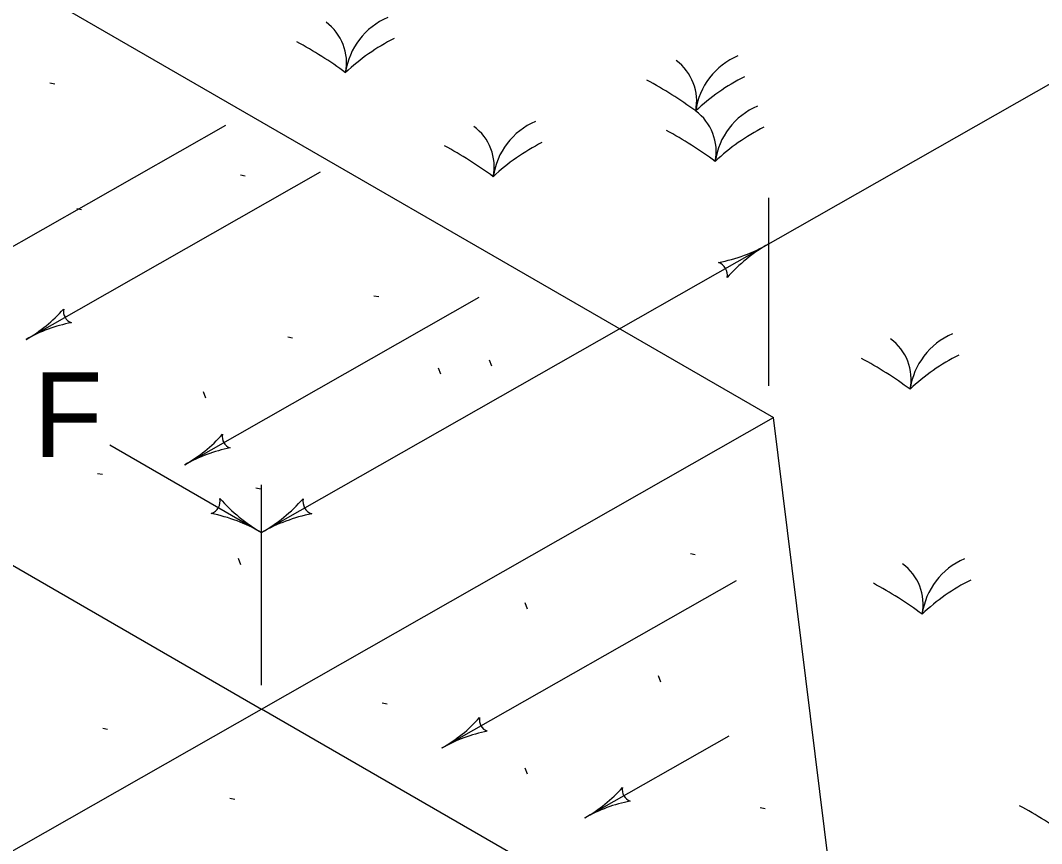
# Model space of a CAD drawing. Extents: x 1000 to 1036.3, y 1000 to 1022.
# Drawn here: x 1031.197 to 1033.607, y 1006.855 to 1008.797 of the extents above; entities that cross this region are included whole.
import ezdxf

# ---------------------------------------------------------------- set-up
doc = ezdxf.new("R2010")
doc.units = 0
doc.layers.add('Level 1', color=7, linetype='Continuous')
doc.layers.add('Level 2', color=7, linetype='Continuous')

msp = doc.modelspace()

# ---------------------------------------------------------------- linework, layer by layer
at = {"layer": 'Level 1'}
for p, q in [((1027.2693, 1011.1534), (1032.9745, 1007.8596)), ((1026.0604, 1010.4658), (1031.7656, 1007.172)), ((1031.2663, 1008.6496), (1031.2777, 1008.6473)), ((1031.7656, 1007.5885), (1033.6405, 1008.655)), ((1030.9867, 1008.1544), (1031.6814, 1008.5495)), ((1031.2101, 1008.044), (1031.9048, 1008.4392)), ((1031.7161, 1008.4322), (1031.7275, 1008.4299)), ((1032.9635, 1007.9344), (1032.9635, 1008.378)), ((1031.3297, 1008.3528), (1031.3411, 1008.3506)), ((1031.5849, 1007.7484), (1032.2796, 1008.1435)), ((1032.0312, 1008.1473), (1032.0426, 1008.145)), ((1031.8275, 1008.0501), (1031.8389, 1008.0478)), ((1032.3094, 1007.9806), (1032.3037, 1007.9953)), ((1032.1888, 1007.9619), (1032.1831, 1007.9766)), ((1031.6347, 1007.9057), (1031.629, 1007.9204)), ((1031.7656, 1007.172), (1032.9745, 1007.8596)), ((1031.4076, 1007.7953), (1031.7656, 1007.5887)), ((1031.379, 1007.7281), (1031.3904, 1007.7259)), ((1031.7525, 1007.694), (1031.7639, 1007.6917)), ((1031.7656, 1007.2846), (1031.7656, 1007.7012)), ((1031.7656, 1007.2282), (1031.7656, 1007.6448)), ((1031.7172, 1007.5121), (1031.7115, 1007.5268)), ((1032.7781, 1007.5391), (1032.7895, 1007.5369)), ((1032.1918, 1007.0802), (1032.8865, 1007.4753)), ((1032.3937, 1007.4079), (1032.388, 1007.4226)), ((1032.7086, 1007.2355), (1032.7029, 1007.2502)), ((1032.0509, 1007.1868), (1032.0623, 1007.1845)), ((1030.6919, 1006.5605), (1031.7656, 1007.172)), ((1033.3044, 1006.2836), (1031.7656, 1007.172)), ((1031.3912, 1007.1268), (1031.4026, 1007.1246)), ((1032.5291, 1006.9153), (1032.8694, 1007.1088)), ((1032.3937, 1007.0181), (1032.388, 1007.0328)), ((1031.691, 1006.9619), (1031.7024, 1006.9596)), ((1032.943, 1006.9394), (1032.9544, 1006.9372))]:
    msp.add_line(p, q, dxfattribs=at)
for centre, radius, start, end in [((1032.1294, 1008.6503), 0.167, 113.1649, 172.0268), ((1031.8485, 1008.6971), 0.1179, 348.4633, 53.8876), ((1032.296, 1008.3221), 0.4834, 116.6646, 133.3645), ((1031.3807, 1007.88), 0.9848, 53.6749, 61.6054), ((1032.9559, 1008.5599), 0.167, 113.1649, 172.0268), ((1032.675, 1008.6066), 0.1179, 348.4633, 53.8876), ((1032.2072, 1007.7896), 0.9848, 53.6749, 61.6054), ((1033.1224, 1008.2316), 0.4834, 116.6646, 133.3645), ((1033.002, 1008.441), 0.167, 113.1649, 172.0268), ((1032.721, 1008.4877), 0.1179, 348.4633, 53.8876), ((1032.1972, 1008.4515), 0.1179, 348.4633, 53.8876), ((1032.4781, 1008.4048), 0.167, 113.1649, 172.0268), ((1032.2532, 1007.6707), 0.9848, 53.6749, 61.6054), ((1033.1685, 1008.1127), 0.4834, 116.6646, 133.3645), ((1031.7294, 1007.6345), 0.9848, 53.6749, 61.6054), ((1032.6446, 1008.0766), 0.4834, 116.6646, 133.3645), ((1032.7698, 1008.6094), 0.3909, 280.9777, 299.6245), ((1033.1564, 1007.9298), 0.3909, 119.6306, 138.2994), ((1033.1564, 1007.9298), 0.3909, 119.6183, 119.6306), ((1032.8339, 1008.1962), 0.0313, 348.4052, 70.5219), ((1033.462, 1007.9034), 0.167, 113.1649, 172.0268), ((1033.1811, 1007.9502), 0.1179, 348.4633, 53.8876), ((1033.6285, 1007.5752), 0.4834, 116.6646, 133.3645), ((1032.7133, 1007.1331), 0.9848, 53.6749, 61.6054), ((1033.4904, 1007.3727), 0.167, 113.1649, 172.0268), ((1033.2095, 1007.4194), 0.1179, 348.4633, 53.8876), ((1033.6569, 1007.0444), 0.4834, 116.6646, 133.3645), ((1032.7417, 1006.6024), 0.9848, 53.6749, 61.6054), ((1033.0865, 1006.0776), 0.9848, 53.6749, 61.6054)]:
    msp.add_arc(centre, radius, start, end, dxfattribs=at)
at = {"layer": 'Level 2'}
msp.add_line((1033.1596, 1006.3672), (1032.9745, 1007.8596), dxfattribs=at)
for centre, radius, start, end in [((1031.0361, 1008.3498), 0.3518, 299.6304, 318.2991), ((1031.3264, 1008.1101), 0.0281, 168.405, 250.5216), ((1031.384, 1007.7382), 0.3518, 100.9775, 119.6242), ((1031.0361, 1008.3498), 0.3518, 299.6181, 299.6304), ((1031.4109, 1008.0542), 0.3518, 299.6304, 318.2991), ((1031.7012, 1007.8145), 0.0281, 168.405, 250.5216), ((1031.7588, 1007.4426), 0.3518, 100.9775, 119.6242), ((1031.4109, 1008.0542), 0.3518, 299.6181, 299.6304), ((1031.6368, 1007.663), 0.0313, 288.7748, 10.8915), ((1031.961, 1007.9272), 0.3909, 221.3474, 239.9941), ((1031.5723, 1007.9283), 0.3909, 299.6306, 318.2994), ((1031.8948, 1007.662), 0.0313, 168.4052, 250.5219), ((1031.5701, 1007.2501), 0.3909, 60.0002, 78.669), ((1031.9588, 1007.2487), 0.3909, 100.9777, 119.6245), ((1031.5723, 1007.9283), 0.3909, 299.6183, 299.6306), ((1031.5701, 1007.2501), 0.3909, 59.988, 60.0002), ((1032.0178, 1007.386), 0.3518, 299.6304, 318.2991), ((1032.3081, 1007.1463), 0.0281, 168.405, 250.5216), ((1032.3657, 1006.7743), 0.3518, 100.9775, 119.6242), ((1032.0178, 1007.386), 0.3518, 299.6181, 299.6304), ((1032.3552, 1007.2211), 0.3518, 299.6304, 318.2991), ((1032.6454, 1006.9814), 0.0281, 168.405, 250.5216), ((1032.7031, 1006.6094), 0.3518, 100.9775, 119.6242), ((1032.3552, 1007.2211), 0.3518, 299.6181, 299.6304)]:
    msp.add_arc(centre, radius, start, end, dxfattribs=at)

# ---------------------------------------------------------------- texts
msp.add_text('F', height=0.2, dxfattribs=at).set_placement((1031.2272, 1007.7663))

doc.saveas('drawing.dxf')
